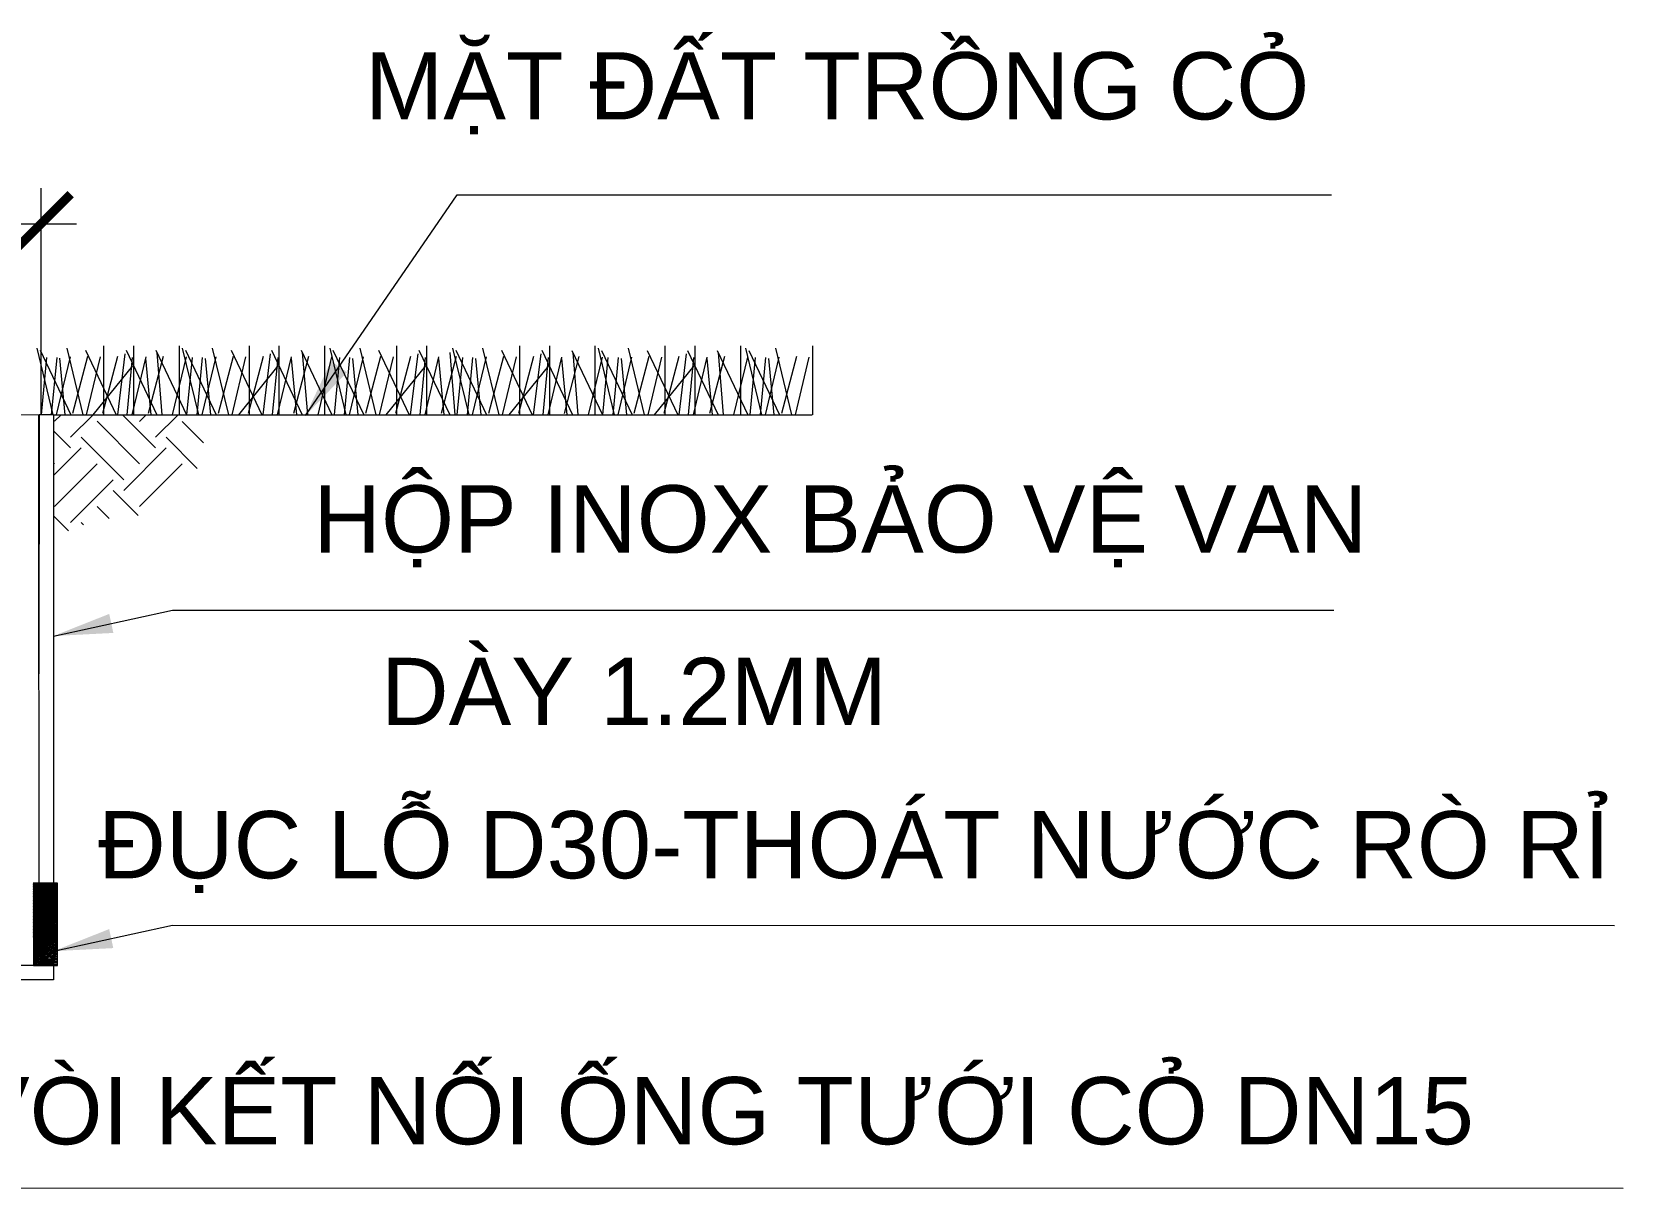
# Model space of a CAD drawing. Header units: millimetres. Extents: x -294625 to 2136527, y -251383 to 128331.
# Drawn here: x 1542552 to 1544032, y -126750 to -125676 of the extents above; entities that cross this region are included whole.
import ezdxf

# ---------------------------------------------------------------- set-up
doc = ezdxf.new("R2010")
doc.units = ezdxf.units.MM
doc.linetypes.add('CONTINOUS', pattern=[0])
doc.layers.get('Defpoints').update_dxf_attribs({"lineweight": 0})
doc.layers.add('Co', color=74, linetype='Continuous', lineweight=9)
doc.layers.add('N4--1-OTHER1', color=143, linetype='CONTINOUS', lineweight=15)
doc.layers.add('Gtechcons-Text', color=7, linetype='Continuous')
doc.layers.add('IMAGE', color=7, linetype='Continuous')
doc.styles.add('L-Arial', font='arial.ttf')
doc.styles.add('VNCC-Arial', font='arial.ttf', dxfattribs={"width": 0.9, "height": 62.5})
doc.dimstyles.new('VNCC_DIM20', dxfattribs={"dimscale": 0.2, "dimtxt": 220, "dimasz": 110, "dimexe": 66, "dimexo": 0, "dimgap": 55, "dimtad": 1, "dimdec": 0, "dimrnd": 10, "dimzin": 0, "dimdsep": 46, "dimtxsty": 'VNCC-Arial', "dimblk": 'ARCHTICK', "dimcen": 150, "dimdle": 66, "dimclrd": 256, "dimclre": 256, "dimclrt": 6, "dimadec": 0, "dimazin": 0, "dimtfac": 1, "dimtdec": 0, "dimtix": 1, "dimtmove": 2, "dimatfit": 3, "dimfxl": 1, "dimtvp": 0.833333, "dimtolj": 1, "dimtzin": 0, "dimarcsym": 0})

# ---------------------------------------------------------------- blocks, each defined once
blk = doc.blocks.new('_ArchTick')
at = {"color": 0, "linetype": 'ByBlock', "const_width": 0.15}
blk.add_lwpolyline([(-0.5, -0.5), (0.5, 0.5)], dxfattribs=at)
blk = doc.blocks.new('*D280')
at = {"lineweight": -2, "transparency": 16777216}
for p, q in [((1549650.066236458, -132351.8084293992), (1549650.082679515, -132267.5843182336)), ((1549946.796304856, -132351.866335084), (1549946.812747908, -132267.6422487863)), ((1549636.880102733, -132280.7817409487), (1549960.010170623, -132280.8448255681))]:
    blk.add_line(p, q, dxfattribs=at)
at = {"layer": 'Defpoints', "color": 0, "transparency": 16777216}
for p in [(1549946.810170875, -132280.8422485347), (1549650.066236458, -132351.8084293991), (1549946.796304856, -132351.866335084)]:
    blk.add_point(p, dxfattribs=at)
at = {"lineweight": -2, "transparency": 16777216, "xscale": 22, "yscale": 22, "zscale": 22}
for p, rotation in [((1549650.080102481, -132280.784317982), 179.9888141564157), ((1549946.810170875, -132280.8422485347), 359.9888141564157)]:
    blk.add_blockref('_ArchTick', p, dxfattribs=dict(at, rotation=rotation))
at = {"color": 6, "transparency": 16777216, "insert": (1549798.449777847, -132257.0404324154), "char_height": 25, "attachment_point": 5, "rotation": 359.9888141564157, "style": 'VNCC-Arial'}
blk.add_mtext('\\A1;300', dxfattribs=at)
blk = doc.blocks.new('1')
h = blk.add_hatch()
h.set_pattern_fill('ANSI32', color=256, scale=0.09999999999999998, angle=20.30872175504064)
h.set_pattern_definition([(44.98881417036209, (96715114.98250538, -1260219221.118973), (-0.67338770538892, 0.6736506871005516), []), (44.98881417036209, (96715115.43151842, -1260219221.119061), (-0.67338770538892, 0.6736506871005516), [])])
h.paths.add_polyline_path([(1549943.985427636, -132556.6219855264), (1549952.931520458, -132556.6647980007), (1549952.93751497, -132525.9623018186), (1549943.991423995, -132525.9194888684)])
at = {"layer": 'IMAGE', "lineweight": 9}
h = blk.add_hatch(dxfattribs=at)
h.set_pattern_fill('EARTH', color=256, scale=89.4833141127045, angle=44.98881417036204, style=0)
h.set_pattern_definition([(134.9888141703619, (1550081.06127093, -133097.0503114277), (0.006176502652971316, 31.63712850315162), [22.3708285281761, -22.3708285281761]), (134.9888141703619, (1550086.99438598, -133091.1194966537), (0.006176502652971316, 31.63712850315162), [22.3708285281761, -22.3708285281761]), (134.9888141703619, (1550092.927506331, -133085.1886959472), (0.006176502652971316, 31.63712850315162), [22.3708285281761, -22.3708285281761]), (44.98881417036191, (1550092.928281434, -133081.2340570654), (31.63712850315168, -0.006176502652966542), [22.37082852817607, -22.37082852817607]), (44.98881417036191, (1550086.997476555, -133075.3009363553), (31.63712850315168, -0.006176502652966542), [22.37082852817607, -22.37082852817607]), (44.98881417036191, (1550081.066673405, -133069.3678146922), (31.63712850315168, -0.006176502652966542), [22.37082852817607, -22.37082852817607])])
h.paths.add_polyline_path([(1549951.540467386, -132351.8672574702), (1550007.874102059, -132351.8782602292), (1550007.8729013, -132358.0382232431), (1550006.048488779, -132370.4560177254), (1549995.279774227, -132382.8720674462), (1549987.493719999, -132388.9968266106), (1549977.555478212, -132389.6571864947), (1549966.623258561, -132391.1452303388), (1549958.009546243, -132394.620630291), (1549951.531572276, -132397.4341456495)])
for points, elevation in [([(1549644.888645176, -132351.8074071362), (1549951.415178846, -132351.8672139364), (1549951.374156847, -132561.9912164421), (1549644.847625858, -132561.931416795)], 21.49908479999034), ([(1549650.066236458, -132351.8084293992), (1549945.857242579, -132351.8661410226), (1549946.007441972, -132556.6224053178), (1549650.216433171, -132556.5646867797)], 21.49908479999034), ([(1549943.985427636, -132556.6219855264), (1549952.931520458, -132556.6647980007), (1549952.93751497, -132525.9623018186), (1549943.991423995, -132525.9194888684)], 21.49908479999032)]:
    blk.add_lwpolyline(points, close=True, dxfattribs=dict(elevation=elevation))
at = {"layer": 'Co', "lineweight": 9}
for p, q in [((1549970.00943228, -132326.238872475, 21.49908479999031), (1549970.004425596, -132351.8708593195, 21.49908479999031)), ((1549981.16060703, -132326.2410511831, 21.49908479999031), (1549981.155600405, -132351.8730380274, 21.49908479999031)), ((1549998.103204038, -132326.2443536336, 21.49908479999031), (1549998.098200986, -132351.8763554988, 21.49908479999031)), ((1550024.128811127, -132326.2494403233, 21.49908479999031), (1550024.123802713, -132351.8814278827, 21.49908479999031)), ((1550035.237539087, -132326.2516028768, 21.49908479999031), (1550035.232535916, -132351.8836045036, 21.49908479999031)), ((1550052.180136928, -132326.2549129569, 21.49908479999031), (1550052.175134831, -132351.8869062391, 21.49908479999031)), ((1550078.947919404, -132326.2601359578, 21.49908479999031), (1550078.942913612, -132351.8921306703, 21.49908479999031)), ((1550090.099094154, -132326.2623146658, 21.49908479999031), (1550090.094088421, -132351.8943093783, 21.49908479999031)), ((1550124.667960283, -132326.2690675834, 21.4990847999903), (1550124.66295628, -132351.9010615811, 21.49908479999031)), ((1550135.819132412, -132326.2712391382, 21.4990847999903), (1550135.814131149, -132351.903240289, 21.49908479999031)), ((1550152.7617321, -132326.2745487421, 21.4990847999903), (1550152.756726369, -132351.9065434545, 21.4990847999903)), ((1550178.787336568, -132326.2796282788, 21.4990847999903), (1550178.782330776, -132351.911622991, 21.4990847999903)), ((1550189.89606709, -132326.2817977466, 21.4990847999903), (1550189.891061357, -132351.9137924588, 21.4990847999903)), ((1550206.838662369, -132326.2851009122, 21.4990847999903), (1550206.833662834, -132351.9171013474, 21.4990847999903)), ((1550233.606450088, -132326.2903382193, 21.4990847999903), (1550233.601441675, -132351.9223257788, 21.4990847999903)), ((1549945.182119436, -132327.0608649127, 21.49908479999031), (1549951.15418334, -132351.8671837249, 21.49908479999031)), ((1549946.402273327, -132327.8879399631, 21.49908479999031), (1549957.825962963, -132351.8684905452, 21.49908479999031)), ((1549948.799111003, -132330.5478703992, 21.49908479999031), (1549946.796304976, -132351.8663355609, 21.49908479999031)), ((1549952.599318486, -132330.5486104044, 21.49908479999031), (1549950.596512459, -132351.8670755664, 21.49908479999031)), ((1549957.59504856, -132330.3706382668, 21.49908479999031), (1549952.445516036, -132351.8674386923, 21.49908479999031)), ((1549953.684314039, -132330.8959232077, 21.49908479999031), (1549955.664033816, -132351.8680596512, 21.49908479999031)), ((1549956.333294245, -132327.0630436206, 21.49908479999031), (1549962.305358149, -132351.8693624329, 21.49908479999031)), ((1549964.053923961, -132330.2037397422, 21.49908479999031), (1549958.496074899, -132351.376195443, 21.49908479999031)), ((1549963.344871287, -132327.8912500431, 21.49908479999031), (1549974.768559971, -132351.8717927572, 21.49908479999031)), ((1549968.746223369, -132330.3728169748, 21.49908479999031), (1549963.596688165, -132351.8696104856, 21.49908479999031)), ((1549975.205098711, -132330.2059184499, 21.49908479999031), (1549969.647249767, -132351.378374389, 21.49908479999031)), ((1549977.938418105, -132329.1651305387, 21.49908479999031), (1549975.164802343, -132351.8718746456, 21.49908479999031)), ((1549978.387364166, -132327.8941784378, 21.49908479999031), (1549989.811053743, -132351.8747290199, 21.49908479999031)), ((1549980.693091196, -132330.5540991925, 21.49908479999031), (1549978.690284276, -132351.872556725, 21.49908479999031)), ((1549985.688824786, -132330.3761258629, 21.49908479999031), (1549980.539287913, -132351.8729198508, 21.49908479999031)), ((1549985.669410061, -132330.9021762269, 21.49908479999031), (1549987.649129898, -132351.8743126704, 21.49908479999031)), ((1549992.147695838, -132330.2092209006, 21.49908479999031), (1549986.589849396, -132351.3816837542, 21.49908479999031)), ((1549989.471307977, -132327.8963449739, 21.49908479999031), (1550000.895000175, -132351.876902709, 21.49908479999031)), ((1549989.827001833, -132328.7232514944, 21.49908479999031), (1549991.753485155, -132351.875114677, 21.49908479999031)), ((1550000.731318559, -132330.3790621255, 21.49908479999031), (1549995.581781625, -132351.8758561136, 21.49908479999031)), ((1549999.301498282, -132327.0714325224, 21.49908479999031), (1550005.273560398, -132351.8777518114, 21.49908479999031)), ((1550000.521650444, -132327.8985082878, 21.49908479999031), (1550011.945341869, -132351.8790583932, 21.49908479999031)), ((1550002.91848812, -132330.5584387239, 21.49908479999031), (1550000.915683882, -132351.876903171, 21.49908479999031)), ((1550006.718695603, -132330.5591787295, 21.49908479999031), (1550004.715891305, -132351.8776434147, 21.49908479999031)), ((1550011.714427466, -132330.3812061148, 21.49908479999031), (1550006.564892261, -132351.8779991493, 21.49908479999031)), ((1550007.803691157, -132330.9064915323, 21.49908479999031), (1550009.783410934, -132351.8786282141, 21.49908479999031)), ((1550010.45267047, -132327.0736043154, 21.49908479999031), (1550016.424735207, -132351.879930996, 21.49908479999031)), ((1550018.173302867, -132330.2143071133, 21.49908479999031), (1550012.615452016, -132351.3867637675, 21.49908479999031)), ((1550017.464247571, -132327.9018107382, 21.49908479999031), (1550028.887938877, -132351.8823606056, 21.49908479999031)), ((1550022.865597805, -132330.3833783846, 21.49908479999031), (1550017.71606707, -132351.8801780954, 21.49908479999031)), ((1550029.324474936, -132330.216479145, 21.49908479999031), (1550023.766626826, -132351.3889424755, 21.49908479999031)), ((1550032.015350995, -132329.1756896234, 21.49908479999031), (1550029.241732611, -132351.8824265772, 21.49908479999031)), ((1550032.464301465, -132327.9047441989, 21.49908479999031), (1550043.887988421, -132351.8852876282, 21.49908479999031)), ((1550034.77002504, -132330.5646501712, 21.49908479999031), (1550032.767223363, -132351.8831217713, 21.49908479999031)), ((1550039.765757735, -132330.3866851863, 21.49908479999031), (1550034.616222531, -132351.8834786973, 21.49908479999031)), ((1550039.74634033, -132330.9127281585, 21.49908479999031), (1550041.726060107, -132351.8848646019, 21.49908479999031)), ((1550046.224631289, -132330.2197873766, 21.49908479999031), (1550040.666781453, -132351.3922354479, 21.49908479999031)), ((1550043.548242655, -132327.9069035817, 21.49908479999031), (1550054.971933961, -132351.8874534494, 21.49908479999031)), ((1550043.903939192, -132328.7338172555, 21.49908479999031), (1550045.830417152, -132351.8856661322, 21.49908479999031)), ((1550054.808248827, -132330.389614296, 21.49908479999031), (1550049.658716303, -132351.8864147215, 21.49908479999031)), ((1550054.12060918, -132327.0821353103, 21.49908479999031), (1550060.092673084, -132351.8884543609, 21.49908479999031)), ((1550055.340758721, -132327.9092039224, 21.49908479999031), (1550066.76445098, -132351.8897616575, 21.49908479999031)), ((1550057.737596397, -132330.5691343585, 21.49908479999031), (1550055.73479472, -132351.8876059584, 21.49908479999031)), ((1550061.537803821, -132330.5698743639, 21.49908479999031), (1550059.535002203, -132351.8883462025, 21.49908479999031)), ((1550066.533536576, -132330.391909379, 21.49908479999031), (1550061.38400316, -132351.8887019367, 21.49908479999031)), ((1550062.622802055, -132330.9171945586, 21.49908479999031), (1550064.60252362, -132351.8893302871, 21.49908479999031)), ((1550065.271778687, -132327.0842999503, 21.49908479999031), (1550071.243845272, -132351.8906259157, 21.49908479999031)), ((1550072.992413766, -132330.2250103781, 21.49908479999031), (1550067.434562082, -132351.3974586873, 21.49908479999031)), ((1550072.28335841, -132327.9125135259, 21.49908479999031), (1550083.707049775, -132351.8930633931, 21.49908479999031)), ((1550077.684711325, -132330.3940883252, 21.49908479999031), (1550072.535176121, -132351.8908818366, 21.49908479999031)), ((1550084.143588515, -132330.2271890854, 21.49908479999031), (1550078.585736891, -132351.399637872, 21.49908479999031)), ((1550086.876903441, -132329.1863944982, 21.49908479999031), (1550084.103292147, -132351.8931450431, 21.49908479999031)), ((1550087.325852122, -132327.9154497884, 21.49908479999031), (1550098.749543548, -132351.8959996558, 21.49908479999031)), ((1550089.631578319, -132330.5753626752, 21.49908479999031), (1550087.62877408, -132351.893827361, 21.49908479999031)), ((1550094.627308393, -132330.3973907761, 21.49908479999031), (1550089.477777658, -132351.8941902483, 21.49908479999031)), ((1550094.607898077, -132330.9234471008, 21.49908479999031), (1550096.587619703, -132351.8955830681, 21.49908479999031)), ((1550101.086185583, -132330.2304912979, 21.49908479999031), (1550095.528337413, -132351.4029548666, 21.49908479999031)), ((1550098.765489849, -132328.7445226069, 21.49908479999031), (1550100.691972279, -132351.8963781603, 21.49908479999031)), ((1550099.840646606, -132327.0910519147, 21.49908479999031), (1550105.812711402, -132351.8973788334, 21.49908479999031)), ((1550101.060801449, -132327.9181350716, 21.49908479999031), (1550112.484488345, -132351.8986785005, 21.49908479999031)), ((1550103.457639065, -132330.5780655077, 21.49908479999031), (1550101.454830357, -132351.8965232777, 21.49908479999031)), ((1550107.257846548, -132330.5788055127, 21.49908479999031), (1550105.255040462, -132351.8972706749, 21.49908479999031)), ((1550112.253575789, -132330.400825507, 21.4990847999903), (1550107.104044099, -132351.8976335622, 21.49908479999031)), ((1550108.342844723, -132330.9261254689, 21.49908479999031), (1550110.3225645, -132351.8982619127, 21.49908479999031)), ((1550110.991821415, -132327.0932308609, 21.4990847999903), (1550116.963886211, -132351.8995575413, 21.49908479999031)), ((1550118.712449343, -132330.2339276973, 21.4990847999903), (1550113.154602961, -132351.4063903128, 21.49908479999031)), ((1550118.003396728, -132327.9214379984, 21.4990847999903), (1550129.427088034, -132351.9019878657, 21.49908479999031)), ((1550123.404748751, -132330.4030049298, 21.4990847999903), (1550118.255218908, -132351.8998127469, 21.49908479999031)), ((1550129.863624212, -132330.2361064052, 21.4990847999903), (1550124.30577777, -132351.4085694973, 21.49908479999031)), ((1550132.596946168, -132329.1953254087, 21.4990847999903), (1550129.823330406, -132351.9020695154, 21.49908479999031)), ((1550133.04589485, -132327.9243806991, 21.4990847999903), (1550144.469584487, -132351.9049312813, 21.4990847999903)), ((1550135.351616637, -132330.5842871479, 21.4990847999903), (1550133.348814959, -132351.9027589862, 21.49908479999031)), ((1550140.347352849, -132330.4063209714, 21.4990847999903), (1550135.197815975, -132351.9031147207, 21.49908479999031)), ((1550140.327935503, -132330.9323639436, 21.4990847999903), (1550142.307655339, -132351.9045003873, 21.4990847999903)), ((1550146.806226521, -132330.2394231618, 21.4990847999903), (1550141.248374838, -132351.4118717096, 21.4990847999903)), ((1550144.129838661, -132327.9265472351, 21.4990847999903), (1550155.553525557, -132351.9070906643, 21.4990847999903)), ((1550144.485532576, -132328.7534537557, 21.4990847999903), (1550146.412010537, -132351.9053026327, 21.4990847999903)), ((1550155.389843999, -132330.4092500809, 21.4990847999903), (1550150.240309628, -132351.9060509833, 21.4990847999903)), ((1550153.960025512, -132327.101619763, 21.4990847999903), (1550159.932088461, -132351.9079469198, 21.4990847999903)), ((1550155.180175885, -132327.928696243, 21.4990847999903), (1550166.603867251, -132351.9092461103, 21.4990847999903)), ((1550157.577016183, -132330.5886338323, 21.4990847999903), (1550155.574209263, -132351.9070911263, 21.4990847999903)), ((1550161.377225454, -132330.5893731229, 21.4990847999903), (1550159.374418535, -132351.9078304167, 21.4990847999903)), ((1550166.372952848, -132330.4113938316, 21.4990847999903), (1550161.223423005, -132351.9082014103, 21.4990847999903)), ((1550162.46222184, -132330.9366937939, 21.4990847999903), (1550164.441938997, -132351.9088233225, 21.4990847999903)), ((1550165.111198533, -132327.1037991858, 21.4990847999903), (1550171.083263269, -132351.9101261044, 21.4990847999903)), ((1550172.831828249, -132330.2444950688, 21.4990847999903), (1550167.273980079, -132351.416958876, 21.4990847999903)), ((1550172.122775574, -132327.932005608, 21.4990847999903), (1550183.546464319, -132351.9125485609, 21.4990847999903)), ((1550177.524125869, -132330.4135734929, 21.4990847999903), (1550172.374595133, -132351.9103732037, 21.4990847999903)), ((1550183.983003058, -132330.2466742532, 21.4990847999903), (1550178.425154888, -132351.4191375838, 21.4990847999903)), ((1550186.673876436, -132329.2058775785, 21.4990847999903), (1550183.900260674, -132351.9126216855, 21.4990847999903)), ((1550187.122826906, -132327.9349321543, 21.4990847999903), (1550198.546516483, -132351.9154827362, 21.4990847999903)), ((1550189.428555724, -132330.5948524328, 21.4990847999903), (1550187.425748804, -132351.9133097264, 21.4990847999903)), ((1550194.424283117, -132330.4168731416, 21.4990847999903), (1550189.274747972, -132351.913666176, 21.4990847999903)), ((1550194.404871014, -132330.94293042, 21.4990847999903), (1550196.384588169, -132351.9150597103, 21.4990847999903)), ((1550200.883158578, -132330.2499746169, 21.4990847999903), (1550195.325312196, -132351.4224372324, 21.4990847999903)), ((1550198.206770717, -132327.9370986902, 21.4990847999903), (1550209.630459402, -132351.9176414045, 21.4990847999903)), ((1550198.562464573, -132328.7640052107, 21.4990847999903), (1550200.488945214, -132351.9158612407, 21.4990847999903)), ((1550209.466776889, -132330.4198091657, 21.4990847999903), (1550204.317244366, -132351.91660983, 21.4990847999903)), ((1550208.779134622, -132327.1123230272, 21.4990847999903), (1550214.751201207, -132351.9186494692, 21.4990847999903)), ((1550209.999289465, -132327.939406184, 21.4990847999903), (1550221.422976361, -132351.9199496128, 21.4990847999903)), ((1550212.396127081, -132330.5993366201, 21.4990847999903), (1550210.393320161, -132351.9177939137, 21.4990847999903)), ((1550216.196334564, -132330.6000766252, 21.4990847999903), (1550214.193530266, -132351.9185413109, 21.4990847999903)), ((1550221.192063746, -132330.4220968578, 21.4990847999903), (1550216.042533903, -132351.9189041982, 21.4990847999903)), ((1550217.281331846, -132330.9473887135, 21.4990847999903), (1550219.261051683, -132351.9195253954, 21.4990847999903)), ((1550219.930309431, -132327.1145022117, 21.4990847999903), (1550225.902375956, -132351.9208281772, 21.4990847999903)), ((1550227.650939147, -132330.2551980947, 21.4990847999903), (1550222.093092766, -132351.427660949, 21.4990847999903)), ((1550232.343238496, -132330.4242755659, 21.4990847999903), (1550227.193701622, -132351.9210693148, 21.4990847999903)), ((1549980.766408675, -132333.6825157992, 21.49908479999031), (1549966.057547596, -132351.8700899644, 21.49908479999031)), ((1550034.885784959, -132333.6930762558, 21.49908479999031), (1550020.176924654, -132351.8806582893, 21.49908479999031)), ((1550089.704898479, -132333.7037861969, 21.49908479999031), (1550074.996033764, -132351.8913617916, 21.49908479999031)), ((1550135.424936737, -132333.7127106691, 21.4990847999903), (1550120.71607828, -132351.9002919872, 21.49908479999031)), ((1550189.544315643, -132333.7232785173, 21.4990847999903), (1550174.835450095, -132351.9108462444, 21.4990847999903))]:
    blk.add_line(p, q, dxfattribs=at)
at = {"layer": 'IMAGE', "lineweight": 9}
for p, q in [((1549946.033444216, -132351.8661830518, 21.49908479999031), (1549946.014637917, -132448.1929009768, 21.49908479999032)), ((1549951.415181405, -132351.8672375404, 21.49908479999031), (1549946.033444216, -132351.8661830518, 21.49908479999031)), ((1549951.415181405, -132351.8672375404, 21.49908479999031), (1549946.033444216, -132351.8661830518, 21.49908479999031)), ((1549951.415181405, -132351.8672375404, 21.49908479999031), (1549951.394011268, -132460.3028588814, 21.49908479999032)), ((1549951.415181405, -132351.8672375404, 21.49908479999031), (1550233.506378823, -132351.9223146107, 21.4990847999903))]:
    blk.add_line(p, q, dxfattribs=at)
at = {"layer": 'Gtechcons-Text', "char_height": 25, "attachment_point": 5, "rotation": 359.9999999916624, "style": 'L-Arial'}
for s, insert in [('{\\fArial|b0|i0|c0|p34;MẶT \\fArial|b0|i0|c238|p34;Đ\\fArial|b0|i0|c0|p34;ẤT TRỒNG CỎ}', (1550242.85397034, -132232.3405700639, 21.4990847999903)), ('HỘP INOX BẢO VỆ VAN', (1550243.978380656, -132393.3460956216, 21.49908479999031)), ('DÀY 1.2MM', (1550167.263200796, -132454.7280668238)), ('ĐỤC LỖ D30-THOÁT NƯỚC RÒ RỈ', (1550249.073523102, -132514.4645706354, 21.49908479999031)), ('VÒI KẾT NỐI ỐNG TƯỚI CỎ DN15', (1550199.419177691, -132610.7626762362))]:
    blk.add_mtext(s, dxfattribs=dict(at, insert=insert))
dim = blk.add_linear_dim(base=(1549946.810170875, -132280.8422485347, 21.49908479999053), p1=(1549650.066236458, -132351.8084293992, 21.49908479999034), p2=(1549946.796304856, -132351.8663350839, 21.49908479999032), angle=359.9888141564157, dimstyle='VNCC_DIM20', override={"dimtxt": 100})
dim.commit()
dim.dimension.update_dxf_attribs({"geometry": '*D280', "text_midpoint": (1549798.449777847, -132257.0404324154, 21.49908479999053)})
for points, override in [([(1550045.124716881, -132352.1508698843, 21.49908479999031), (1550101.508482044, -132270.1268996159, 21.4990847999903), (1550426.647740477, -132270.1697923079, 21.49908479999029)], {"dimtad": 0}), ([(1549951.399120109, -132434.1244033117, 21.49908479999032), (1549995.668286762, -132424.5018106556, 21.49908479999032), (1550427.472877576, -132424.5572001744, 21.4990847999903)], {"dimtad": 0}), ([(1549866.08251849, -132479.6645172287), (1549854.568629582, -132639.2882410201), (1550535.123521441, -132639.3917375555)], {"dimgap": 55, "dimtad": 0}), ([(1549951.37624606, -132551.2892899376, 21.49908479999032), (1549995.645412713, -132541.6666972814, 21.49908479999032), (1550531.876617092, -132541.7536900977, 21.4990847999903)], {"dimtad": 0})]:
    blk.add_leader(points, dimstyle='VNCC_DIM20', override=override)

msp = doc.modelspace()

# ---------------------------------------------------------------- block references
at = {"layer": 'N4--1-OTHER1', "xscale": 2.5, "yscale": 2.5, "zscale": 2.5}
msp.add_blockref('1', (-2332306.304140355, 204847.9809132108, 32.24862720001263), dxfattribs=at)

doc.saveas('drawing.dxf')
